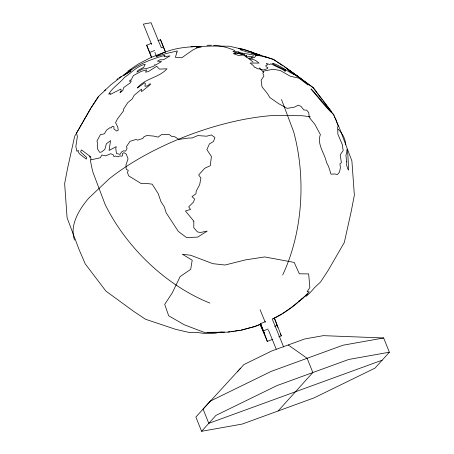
<?xml version="1.0" encoding="UTF-8"?>
<svg xmlns="http://www.w3.org/2000/svg" width="454" height="454" viewBox="0 0 454 454"><rect width="100%" height="100%" fill="white"/><g stroke="black" fill="none" stroke-linecap="round" stroke-linejoin="round"><path stroke-width="0.68" d="M252.004 52.619L252.203 52.204L243.423 49.27L238.685 48.533M90.84 108.37L74.666 136.296L67.68 167.838L64.638 183.632L67.096 217.801L79.263 250.029L85.284 263.944L105.913 291.093L133.601 311.313L145.524 319.258L175.607 329.32L189.59 332.555L198.517 332.634A144.156 91.492 -89.5 0 0 216.825 332.975M91.214 107.791L98.41 96.81M237.277 371.871L243.866 364.579L271.781 350.948L304.674 338.968L323.276 335.654L383.658 337.969L389.362 352.219L374.976 368.143L314.02 397.903L242.203 424.059L201.587 431.3L195.89 417.05L210.276 401.126L271.231 371.372L343.048 345.21L383.658 337.969M201.587 431.3L215.973 415.376L276.929 385.616L348.746 359.46L389.362 352.219M278.109 410.984L312.84 372.541L307.137 358.291L288.228 344.961M240.575 368.222L203.08 409.088L208.783 423.338L382.166 360.181M273.223 318.821C286.735 312.182 298.828 302.699 309.191 291.82L307.148 291.689L309.866 287.535L308.652 273.904L299.328 273.813L294.192 262.429L264.727 256.936L245.455 259.898L225.025 265.022L212.869 263.672L190.669 255.256L182.349 254.212L192.195 260.21L190.708 269.341L180.147 276.554L172.282 292.841L164.706 304.418L168.695 315.802L184.318 324.792L204.192 332.373L228.039 332.158L240.949 330.313L254.654 326.642L261.118 324.145M297.688 302.273L291.201 307.574L282.853 313.271M298.766 301.394L299.85 300.508M301.473 299.186L307.96 293.891M298.284 301.45L302.931 298.233M127.79 71.199L138.362 63.986L150.847 57.539L164.393 52.306M281.741 314.026L274.386 318.01M154.638 64.383L154.996 64.235M151.602 57.596L146.687 45.196L151.296 43.357M157.873 40.741L160.506 39.691L165.506 52.079M146.687 45.196L149.661 52.465L154.683 50.462M163.48 46.961L161.323 47.818L151.051 22.7L143.368 24.124L151.67 44.549M260.182 324.338L264.359 333.548L260.528 323.589L265.55 321.585M278.722 336.896L281.355 335.846L274.347 318.084L272.19 318.941L283.676 347.038M260.148 324.496L267.315 341.402L263.496 330.858L268.104 329.019M274.687 326.398L277.32 325.353M267.315 341.402L272.797 339.257M254.598 326.466L261.05 323.974M240.909 330.132L253.911 326.647M281.355 335.846L280.3 333.945M228.016 331.976L230.047 331.687M231.409 331.488L233.441 331.199M234.803 331.006L239.553 330.325M218.505 332.498L221.944 332.078M190.975 46.796L211.547 46.058L229.401 46.217L242.714 49.299M207.444 332.714L224.588 332.101M252.203 52.204L251.351 52.131L261.43 55.729L246.545 51.847L239.99 49.668L241.545 49.611L239.746 48.419M264.688 56.654L273.546 59.343L285.492 67.3L313.209 87.548L331.556 111.69L330.416 111.156L315.445 93.632L311.166 88.865L310.95 89.097C318.594 97.604 325.291 107.195 333.866 114.731L334.036 115.918M254.751 53.493L259.699 55.07M243.384 49.452L273.467 59.514L276.304 61.404M267.264 57.244L267.866 57.579L260.074 55.853L251.964 53.407L257.39 55.246L254.524 54.69L256.209 55.331L254.342 57.669L251.085 57.38L252.589 58.271L248.917 58.061L250.097 58.997L252.912 59.349L255.557 60.461L259.109 63.095L250.148 63.015L253.304 65.597L254.677 67.408L255.857 67.635L257.293 68.724L260.335 69.053L263.076 70.007L267.361 68.724L267.928 67.532L266.101 66.903L265.851 65.455L267.497 64.894L266.316 63.384L269.432 64.457L270.976 63.872L283.29 69.871L285.197 71.414L285.203 70.733L283.262 69.417L285.549 70.143L275.13 65.217L272.491 63.571L273.348 63.452C281.122 66.046 287.314 71.522 294.686 74.774L289.465 71.017L307.443 83.706L308.079 85.125L299.305 78.281L290.117 76.153L280.186 70.455L272.973 69.28L263.842 71.057L262.832 73.23L263.91 76.045L261.135 80.182L262.003 86.828L267.542 93.7L269.772 97.491L278.682 103.682L287.217 108.364L294.362 107.155L298.284 105.18L301.019 106.389L303.783 109.913L306.717 110.191L308.765 112.609L309.197 117.359L314.826 124.271L320.382 134.571C316.642 144.327 324.763 153.219 326.517 162.543C328.912 166.153 329.627 170.216 330.994 174.171L334.87 173.967L337.441 174.518L339.461 172.106L340.409 167.725L339.933 163.712L341.402 162.657L340.188 154.831L343.184 150.563L342.265 144.486L337.872 134.208L337.674 127.035L338.168 126.133L335.546 118.619L334.479 117.036M277.439 62.158L283.12 65.944M284.255 66.704L287.654 69.11M301.008 78.633L287.535 69.252L298.454 76.766M288.784 69.933L313.078 87.679L316.869 92.661M317.709 93.774L322.34 99.869M323.18 100.975L333.707 114.828M333.979 115.458L339.728 128.743L351.895 160.971L354.353 195.141L351.311 210.934L344.325 242.476L328.151 270.402L320.581 281.962L314.27 287.927A144.156 95.09 46.6 0 1 306.075 296.343M154.893 52.426L156.233 55.706M260.114 309.747L265.215 322.221M268.439 330.098L276.219 349.132M260.528 323.589L263.496 330.858M160.506 39.691L165.421 52.091M149.661 52.465L151.687 57.584M274.347 318.084L277.939 327.425M281.491 99.494L293.653 131.728A144.156 91.492 -89.5 0 1 282.672 274.976M209.907 303.079A144.156 95.09 46.6 0 1 105.135 204.538L92.974 172.31A144.156 95.09 46.6 0 1 90.306 159.638M89.983 157.544A144.156 95.09 46.6 0 1 89.79 156.148M104.721 90.845A144.156 95.09 46.6 0 1 105.595 89.784M116.752 79.41A144.156 95.09 46.6 0 1 117.887 78.604M119.044 77.821A144.156 95.09 46.6 0 1 121.405 76.334M213.476 45.321A144.156 91.492 -89.5 0 1 234.82 50.542M238.01 52.045A144.156 91.492 -89.5 0 1 253.048 62.056M259.41 67.935A144.156 91.492 -89.5 0 1 263.445 72.265M196.588 46.847A144.156 91.492 -89.5 0 1 198.665 46.387M207.109 45.315A144.156 91.492 -89.5 0 1 211.36 45.241M74.53 240.03A144.156 58.033 -20.7 0 1 88.774 198.137L109.329 178.711A144.156 58.033 -20.7 0 1 273.03 115.486L302.114 115.736A144.156 58.033 -20.7 0 1 310.468 116.945M338.065 129.146A144.156 58.033 -20.7 0 1 345.812 144.854M193.813 221.166L193.813 227.789L197.433 231.892L200.362 232.51L207.228 231.103L197.609 237.124L186.515 237.527L178.343 231.432L166.209 212.869L164.297 206.78L161.005 201.758L158.185 193.614L152.192 184.165L146.404 183.433L141.256 183.603L128.686 175.851L127.438 172.543L128.289 170.341L126.229 169.331L125.996 164.933L128.039 158.838L126.269 154.15L123.953 152.646L122.308 153.758L122.716 154.848L122.211 156.023L120.929 156.165L120.253 155.801L117.756 156.863L115.645 155.989L113.875 156.602L113.387 154.905L110.68 153.724L105.646 155.87L101.889 154.984L100.277 157.776L91.01 159.819L90.709 156.806L81.431 149.899L80.574 151.925L86.759 157.572L86.266 159.099L79.399 153.798L78.162 151.528L78.355 150.353L76.891 151.29L75.841 146.546L77.384 136.427L76.527 133.118L90.687 108.268L98.268 96.691L110.907 84.75L125.576 73.52L131.745 69.331L123.732 75.222L123.505 75.756L130.843 71.017L127.205 73.02C138.067 63.986 151.608 59.19 164.989 55.263L164.036 56.648L170.012 55.893L163.491 59.741L159.916 59.792L157.459 61.103L161.522 61.579L153.219 66.397L146.426 68.622L142.692 68.957L136.87 72.175L137.891 70.444L143.714 67.351L145.195 64.241C136.779 66.119 131.382 72.946 124.492 77.39C119.697 83.422 112.535 87.401 108.693 94.239L110.265 93.274L110.174 94.494L120.86 89.08L121.246 90.948L119.97 92.52L122.784 90.596L123.636 87.611L130.531 82.668L131.291 80.908L129.231 81.187L131.524 79.229L133.385 75.574L141.432 71.278L146.653 69.876L145.581 72.158L148.276 71.584L156.732 66.301L159.394 69.104L167.01 68.798C158.889 77.895 144.883 78.219 137.335 88.036L144.644 82.753L145.342 83.587L144.905 86.266L147.499 85.874L150.223 83.615L150.444 84.535L141.563 91.629L141.517 89.143L134.123 95.334L132.193 98.978L127.733 102.666L123.522 109.215L123.584 110.787L117.37 119.022L115.571 122.665L117.79 127.001L118.21 130.179L116.792 131.093L113.903 128.953L113.96 126.666L112.308 126.235L110.986 128.022L109.999 127.642L106.514 130.19L104.386 133.788L100.368 134.707L96.98 140.944L97.514 143.424L97.428 148.764L99.676 152.351L101.412 152.056L104.829 149.468L106.384 143.753L110.555 140.644L109.073 150.45L116.235 146.614L115.787 148.713L116.451 153.458L120.026 154.371L121.519 151.988L123.431 150.813L125.684 151.137L127.075 148.288L126.445 146.631L129.952 141.353L136.115 139.406L137.67 140.155L142.948 138.391L143.402 137.199L146.727 135.479L153.583 136.064L158.049 137.142L161.63 134.52L169.297 134.566L171.68 136.399L174.807 136.756L178.842 139.423L188.03 138.095L192.161 137.965L197.796 135.576L206.61 136.206L211.337 134.94L214.929 137.5L213.459 141.546L209.487 143.822L206.882 149.593L211.411 156.517L210.276 165.716L204.714 168.275L198.67 174.955L200.912 178.047L199.669 184.647L196.202 191.168L195.946 193.841L192.002 196.627L194.584 199.034L193.518 202.058L188.671 206.842L190.544 209.459L185.436 210.962L193.813 221.166M346.737 161.749L346.652 165.25L347.843 169.036L348.638 170.131L347.838 154.15L346.992 149.196L346.589 153.724L345.88 155.234L346.737 161.749M176.799 52.619L175.397 57.306L181.782 57.766L192.78 50.053L196.803 47.988L201.332 47.034L196.554 47.216L200.696 46.433C185.402 46.751 169.348 48.402 156.074 56.58L166.771 53.39L177.366 50.927L176.799 52.619M246.653 55.774L245.977 56.926L253.247 56.262L253.133 55.104L251.953 54.701L240.552 52.846L238.685 51.864L236.693 51.847L235.393 51.234L232.936 51.313C236.33 54.015 240.972 52.59 244.581 54.735L244.201 55.025L246.653 55.774M242.425 55.008L238.446 55.479L233.169 53.566L235.722 53.731L234.587 53.192L236.335 53.124L239.513 53.663L242.425 55.008"/></g></svg>
